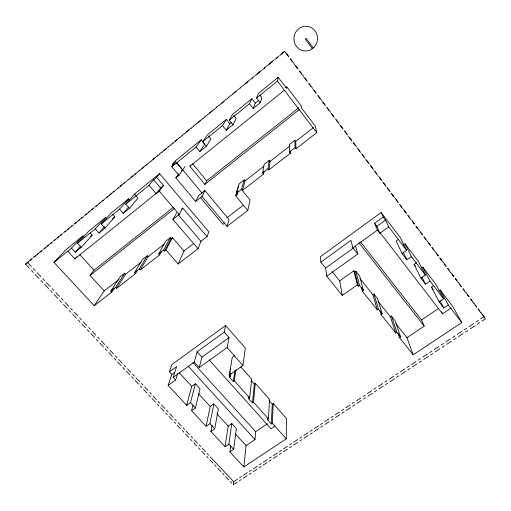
<?xml version="1.0" encoding="UTF-8"?>
<svg xmlns="http://www.w3.org/2000/svg" width="511" height="511" viewBox="0 0 511 511"><rect width="100%" height="100%" fill="white"/><g stroke="black" fill="none" stroke-linecap="round" stroke-linejoin="round"><path stroke-width="0.77" d="M268.907 169.895L270.089 161.419L269.233 160.339L268 168.758L268.907 169.895L290.318 153.255L290.318 150.969M290.318 153.255L289.411 152.106L289.475 144.53L294.879 140.308L295.728 141.406L296.035 148.816L316.788 132.681L315.332 126.115L301.458 107.904L301.222 105.873L286.709 86.806L285.47 87.809M230.729 445.733L229.873 451.896L243.849 466.958L286.256 438.866L286.46 418.483L273.238 403.537L272.274 404.195L271.347 424.002L272.357 423.325L273.238 403.537M286.709 86.806L286.626 88.435L278.163 77.327L258.451 93.334L256.541 98.029L260.208 102.743L253.175 108.421L249.502 103.733L251.808 98.732L255.264 103.165L253.175 108.421M271.347 424.002L267.438 419.633L268.447 418.95L269.521 399.34L255.308 383.288L254.344 383.953L252.491 402.93L253.501 402.234L255.308 383.288M267.438 419.633L267.528 418.062M243.849 466.958L246.059 445.579L254.995 439.588L255.653 431.712L192.928 362.491M252.491 402.93L248.659 398.65L249.675 397.954L251.674 379.181L240.719 366.802M248.659 398.65L248.914 396.3M237.589 479.152L233.687 481.726L233.323 484.747L237.251 482.16M229.873 451.896L233.68 449.335L236.389 428.614L231.815 423.606L228.181 426.091L225.057 446.71L210.915 431.469L212.091 425.305M235.98 369.747L234.287 380.752L233.278 381.462L229.324 377.048L230.34 376.332L229.254 375.125L242.929 365.486L245.299 348.029L225.613 325.533L171.805 364.624L169.352 371.855L171.753 374.467L168.145 385.39L186.675 405.357L190.501 402.662L195.374 383.748L200.05 388.865L195.426 407.989L191.606 410.665L206.125 426.308L209.938 423.676L213.828 403.939L218.376 408.909L214.729 428.85L210.915 431.469M225.057 446.71L228.864 444.136L231.815 423.606M279.753 55.597L284.768 51.228L281.28 54.089M233.278 381.462L234.996 370.443M230.34 376.332L230.857 373.222M242.431 190.482L245.025 180.977L244.169 179.917L241.518 189.364L242.431 190.482L263.542 174.066L264.034 171.172M229.324 377.048L229.72 374.71M229.982 373.151L230.244 371.593M230.512 370.034L230.774 368.476M229.254 375.125L232.288 357.278L234.888 355.426M263.542 174.066L262.635 172.935L264.155 164.306L269.233 160.339M224.24 332.112L197.137 351.734L194.263 362.114L199.245 367.613L227.146 347.621L229.049 337.586L224.24 332.112L225.613 325.533M256.541 98.029L277.416 81.102L278.163 77.327M206.125 426.308L210.187 406.475L213.828 403.939M227.063 226.379L229.094 219.615L204.898 190.539L202.03 196.422L227.063 226.379L247.784 210.481L250.071 199.993L241.614 189.626M191.606 410.665L192.947 405.287M199.245 367.613L201.966 357.106L229.049 337.586M186.675 405.357L191.727 386.342L195.374 383.748M247.784 210.481L235.673 195.726L237.123 194.602L238.011 191.619M237.123 194.602L236.216 193.49L239.142 183.839L244.169 179.917M235.673 195.726L238.631 185.966M168.145 385.39L175.624 380.018L177.662 373.535M175.624 380.018L173.146 377.329L176.621 366.591L169.352 371.855M260.208 102.743L261.913 97.786L259.748 95.001M178.147 263.97L183.998 250.978L172.475 237.647L165.947 249.981L178.147 263.97L198.025 248.723L200.944 241.333L207.006 236.663L208.82 231.847L159.604 173.663L134.521 194.033L125.712 204.164L129.43 208.424L123.234 213.426L119.517 209.184L128.631 198.811L129.634 199.967M190.75 164.989L189.894 166.273L204.917 184.375L206.712 180.811L298.731 107.84M178.735 173.74L175.829 177.879L195.643 201.455L198.702 195.426L204.898 190.539M226.245 130.177L229.809 123.764L226.335 119.414L222.56 125.578L226.245 130.177L232.946 124.761L236.152 118.635L233.674 115.512M171.179 238.656L170.316 237.653L163.667 249.994L164.58 251.042L171.179 238.656L172.475 237.647M140.257 269.955L148.049 256.707L147.181 255.724L139.337 268.92L140.257 269.955L159.611 254.906L161.514 251.418M159.611 254.906L158.697 253.858L165.59 241.345L170.316 237.653M198.025 248.723L172.91 219.423L179.182 214.486L182.753 208.079L207.006 236.663M172.91 219.423L176.672 212.876M232.946 124.761L229.267 120.142L232.684 114.26L251.808 98.732M116.629 288.319L125.559 274.254L124.69 273.289L115.703 287.303L116.629 288.319L135.441 273.698L137.446 270.345M135.441 273.698L134.521 272.67L142.601 259.301L147.181 255.724M199.737 151.582L204.719 144.064L201.238 139.797L196.039 147.079L199.737 151.582L206.348 146.242L210.979 138.998L208.494 135.932M83.925 237.04L82.923 235.929L66.213 249.496L53.949 262.347L94.216 305.738L111.711 292.139L114.209 288.261M111.711 292.139L110.785 291.136L120.008 276.949L124.69 273.289M94.216 305.738L104.206 290.919L119.025 279.357M206.348 146.242L202.656 141.713L207.504 134.706L226.335 119.414M175.829 177.879L179.003 175.33L185.052 166.605M156.621 177.285L153.6 179.738L149.008 185.276L156.219 193.72L159.343 191.21L163.584 185.493L156.621 177.285L159.604 173.663M156.219 193.72L160.563 187.927L163.584 185.493M104.206 290.919L90.013 275.442L94.024 270.223L173.382 207.294M179.003 175.33L171.798 166.733L175.688 161.751L172.616 164.248L173.606 165.436M172.616 164.248L175.254 160.895L201.238 139.797M129.43 208.424L138.021 198.083L134.521 194.033M123.234 213.426L128.676 206.961M106.575 218.67L105.573 217.539L95.27 228.845L98.993 233.003L105.004 228.149L114.803 216.868L112.797 214.594M98.993 233.003L104.544 226.673M67.739 251.157L74.855 258.911L76.784 256.726M82.923 235.929L71.476 248.135L75.206 252.21L81.243 247.337L92.191 235.162L90.179 232.933M75.206 252.21L80.553 246.308M105.004 228.149L101.28 223.971L111.296 212.889L128.631 198.811M81.243 247.337L77.519 243.236L88.678 231.259L105.573 217.539M29.529 268.364L25.55 264.142L31.407 259.109M33.394 257.474L35.387 255.839M37.38 254.203L41.385 250.92M43.39 249.272L45.402 247.624M47.414 245.976L51.451 242.661M53.476 241L55.501 239.333M57.539 237.666L61.607 234.325M63.651 232.652L65.702 230.972M67.752 229.286L71.859 225.913M73.923 224.22L75.992 222.528M78.062 220.829L82.207 217.424M84.289 215.719L86.372 214.007M88.46 212.295L92.651 208.858M94.752 207.134L96.854 205.409M98.962 203.678L103.19 200.21M105.311 198.472L107.431 196.729M109.565 194.978L113.832 191.478M115.971 189.728L118.111 187.965M120.257 186.202L124.569 182.67M126.728 180.9L128.887 179.125M131.059 177.343L135.402 173.778M137.587 171.99L139.771 170.195M141.956 168.4L146.344 164.798M148.548 162.996L150.751 161.182M152.961 159.375L157.394 155.74M159.617 153.913L161.84 152.086M164.069 150.26L168.547 146.587M170.789 144.747L173.037 142.901M175.286 141.055L179.802 137.35M182.069 135.492L184.337 133.633M186.611 131.768L191.171 128.025M193.458 126.147L195.745 124.269M198.044 122.385L202.65 118.609M204.956 116.712L207.268 114.815M209.587 112.912L214.237 109.099M216.568 107.182L218.906 105.266M221.244 103.35L225.939 99.498M228.296 97.563L230.653 95.627M233.016 93.692L237.756 89.802M240.132 87.847L242.514 85.893M244.903 83.938L249.694 80.003M252.095 78.036L254.497 76.062M256.912 74.082L261.747 70.116M264.168 68.129L266.601 66.136M269.035 64.137L273.922 60.126M276.368 58.12L278.821 56.108M25.55 264.142L28.367 261.83M30.366 260.188L32.372 258.547M34.378 256.899L38.395 253.603M40.414 251.949L42.439 250.288M44.457 248.627L48.519 245.299M50.557 243.626L52.595 241.959M54.639 240.279L58.733 236.919M60.79 235.232L62.847 233.546M64.91 231.853L69.042 228.462M71.118 226.763L73.194 225.057M75.27 223.352L79.448 219.928M81.536 218.21L83.638 216.492M85.733 214.767L89.949 211.311M92.057 209.58L94.177 207.843M96.298 206.105L100.546 202.618M102.679 200.868L104.812 199.118M106.952 197.361L111.245 193.835M113.397 192.072L115.556 190.303M117.715 188.533L122.046 184.976M124.218 183.194L126.396 181.411M128.574 179.623L132.949 176.033M135.14 174.232L137.338 172.431M139.541 170.629L143.955 167.001M146.172 165.187L148.388 163.367M150.611 161.546L155.069 157.886M157.305 156.053L159.541 154.22M161.783 152.374L166.286 148.682M168.541 146.829L170.802 144.977M173.069 143.118L177.611 139.388M179.891 137.523L182.178 135.651M184.465 133.773L189.051 130.005M191.35 128.12L193.656 126.23M195.969 124.333L200.599 120.532M202.924 118.629L205.256 116.719M207.587 114.803L212.263 110.964M214.614 109.041L216.964 107.112M219.315 105.177L224.042 101.299M226.411 99.358L228.787 97.409M231.164 95.461L235.935 91.546M238.33 89.578L240.726 87.611M243.127 85.644L247.95 81.69M250.364 79.703L252.792 77.717M255.219 75.73L260.086 71.732M262.526 69.732L264.973 67.727M267.425 65.715L272.337 61.678M274.803 59.659L277.275 57.628M171.798 166.733L196.039 147.079M202.656 141.713L222.56 125.578M229.267 120.142L249.502 103.733M53.949 262.347L71.476 248.135M77.519 243.236L95.27 228.845M101.28 223.971L119.517 209.184M125.712 204.164L149.008 185.276M229.809 123.764L231.534 122.365M255.264 103.165L258.892 100.233M90.466 236.561L92.191 235.162M112.516 218.721L114.803 216.868M181.411 171.07L182.638 170.08L176.685 162.939M74.855 258.911L156.647 193.094M157.886 192.098L159.125 191.101M189.894 166.273L284.142 90.428M204.917 184.375L299.587 109.386M90.013 275.442L174.788 208.296M181.533 209.037L182.753 208.079M195.643 201.455L202.03 196.422M125.559 274.254L140.998 262.207M148.049 256.707L164.005 244.258M245.025 180.977L263.765 166.356M270.089 161.419L289.711 146.101M295.728 141.406L313.492 127.546M236.216 193.49L241.518 189.364M262.635 172.935L268 168.758M289.411 152.106L295.128 147.653L294.879 140.308M110.785 291.136L115.703 287.303M134.521 272.67L139.337 268.92M158.697 253.858L163.667 249.994M164.58 251.042L165.947 249.981M183.998 250.978L193.925 243.325M226.897 217.852L243.179 205.301M224.77 222.943L222.917 224.367L200.216 197.233M403.166 245.139L405.012 243.836L411.393 256.618L406.845 259.805L402.074 253.577L406.628 250.371L400.477 237.89L381.161 212.531L320.244 256.79L320.895 262.117L325.641 268.007L326.778 276.202L342.338 295.435L357.33 284.863L353.861 270.811L339.662 280.916L342.338 295.435M320.895 262.117L350.923 240.374L352.903 247.79L357.777 253.98L326.778 276.202M383.205 216.996L385.537 220.056L388.692 226.878L379.801 233.272L377.393 230.142L374.608 223.224L383.205 216.996L381.161 212.531M171.753 374.467L174.781 372.276M379.801 233.272L376.939 226.264L385.537 220.056M173.146 377.329L194.263 362.114M352.903 247.79L377.393 230.142M325.641 268.007L353.088 248.231M398.637 239.199L396.178 240.949L402.074 253.577M355.937 271.328L359.52 285.406L358.396 286.198L354.87 272.082L355.937 271.328L359.61 275.959L363.391 290.261L362.267 291.046L377.348 309.941L378.466 309.168L373.943 294.01L372.883 294.751L377.348 309.941M421.524 267.968L422.744 267.119L430.032 281.037L425.503 284.148L420.879 278.112L414.057 264.334L416.51 262.622M420.879 278.112L425.414 274.982L418.349 261.345L405.012 243.836M395.731 332.974L390.372 316.769L391.432 316.047L396.849 332.22L395.731 332.974L381.097 314.635L382.215 313.869L377.508 298.501L373.943 294.01M438.93 290.791L440.15 289.961L448.307 304.978L443.791 308.012L439.153 301.956L431.456 287.086L433.896 285.413M439.153 301.956L443.669 298.903L435.73 284.161L422.744 267.119M255.653 431.712L267.457 423.76M440.15 289.961L452.97 306.798L461.759 322.594L413.15 354.8L406.967 337.656L424.168 326.114L421.524 319.95L438.853 308.274M413.15 354.8L399.557 337.765L400.669 337.017L395.073 320.633L391.432 316.047M274.886 426.244L271.028 428.831L209.184 359.904M380.005 232.524L442.526 313.805L451.015 308.107M239.55 477.862L241.505 476.571M243.472 475.281L247.407 472.681M249.374 471.385L251.355 470.082M253.328 468.779L257.295 466.166M259.288 464.85L261.274 463.541M263.274 462.225L267.272 459.587M269.278 458.265L271.284 456.943M273.296 455.62L277.326 452.963M279.351 451.628L281.376 450.293M283.401 448.958L287.463 446.275M289.507 444.934L291.545 443.586M293.589 442.239L297.689 439.537M299.746 438.183L301.803 436.828M303.866 435.468L307.999 432.74M310.068 431.373L312.144 430.007M314.227 428.64L318.391 425.893M320.48 424.513L322.575 423.134M324.67 421.754L328.873 418.982M330.981 417.589L333.095 416.203M335.21 414.804L339.445 412.013M341.572 410.614L343.699 409.209M345.832 407.804L350.105 404.987M352.251 403.575L354.398 402.157M356.544 400.739L360.855 397.897M363.021 396.472L365.186 395.048M367.352 393.617L371.701 390.749M373.88 389.312L376.064 387.875M378.255 386.431L382.637 383.544M384.834 382.094L387.038 380.644M389.248 379.188L393.668 376.268M395.884 374.812L398.107 373.343M400.33 371.88L404.795 368.936M407.031 367.46L409.273 365.985M411.515 364.503L416.018 361.539M418.273 360.051L420.534 358.562M422.801 357.068L427.337 354.078M429.617 352.577L431.897 351.07M434.178 349.569L438.757 346.547M441.057 345.034L443.356 343.52M445.662 342L450.28 338.953M452.599 337.426L454.918 335.899M457.243 334.366L461.906 331.294M464.243 329.755L466.581 328.209M468.926 326.663L473.633 323.565M475.99 322.007L478.347 320.448M480.717 318.89L484.07 316.679L485.45 318.838L482.071 321.061M239.218 480.864L241.192 479.567M243.166 478.27L247.126 475.664M249.106 474.355L251.099 473.052M253.086 471.742L257.078 469.111M259.083 467.795L261.083 466.479M263.095 465.157L267.119 462.506M269.137 461.178L271.156 459.849M273.181 458.52L277.243 455.844M279.274 454.509L281.312 453.168M283.356 451.826L287.444 449.131M289.494 447.783L291.551 446.429M293.608 445.075L297.734 442.36M299.804 440.999L301.88 439.632M303.956 438.272L308.114 435.532M310.203 434.158L312.291 432.785M314.386 431.405L318.583 428.646M320.684 427.26L322.792 425.874M324.9 424.488L329.135 421.703M331.256 420.304L333.383 418.905M335.51 417.506L339.777 414.696M341.916 413.29L344.063 411.879M346.209 410.467L350.514 407.631M352.667 406.213L354.832 404.789M356.997 403.364L361.334 400.509M363.513 399.078L365.691 397.641M367.875 396.204L372.257 393.323M374.454 391.88L376.652 390.43M378.855 388.986L383.269 386.08M385.486 384.617L387.702 383.161M389.925 381.698L394.377 378.766M396.613 377.297L398.848 375.821M401.09 374.352L405.587 371.395M407.842 369.907L410.097 368.425M412.358 366.936L416.893 363.953M419.167 362.459L421.441 360.958M423.721 359.457L428.295 356.448M430.588 354.941L432.887 353.427M435.187 351.913L439.799 348.879M442.111 347.359L444.429 345.832M446.755 344.305L451.405 341.239M453.742 339.706L456.08 338.167M458.418 336.628L463.119 333.536M465.47 331.984L467.833 330.432M470.197 328.88L474.936 325.763M477.306 324.198L479.688 322.633M31.446 270.402L33.356 272.433M35.265 274.458L39.072 278.501M40.969 280.513L42.867 282.526M44.757 284.531L48.526 288.536M50.41 290.535L52.288 292.528M54.16 294.521L57.896 298.488M59.761 300.468L61.62 302.442M63.479 304.409L67.177 308.344M69.03 310.305L70.869 312.259M72.709 314.214L76.382 318.11M78.209 320.052L80.035 321.994M81.856 323.929L85.497 327.787M87.311 329.716L89.118 331.639M90.926 333.555L94.529 337.381M96.324 339.291L98.118 341.195M99.913 343.098L103.484 346.886M105.26 348.777L107.042 350.667M108.817 352.552L112.356 356.308M114.119 358.179L115.882 360.051M117.639 361.922L121.145 365.646M122.896 367.505L124.646 369.357M126.389 371.21L129.864 374.902M131.602 376.741L133.333 378.581M135.057 380.414L138.507 384.074M140.225 385.901L141.937 387.721M143.648 389.535L147.066 393.163M148.771 394.977L150.47 396.779M152.169 398.58L155.555 402.176M157.247 403.971L158.934 405.76M160.614 407.548L163.974 411.112M165.647 412.894L167.321 414.664M168.988 416.439L172.316 419.972M173.976 421.735L175.631 423.491M177.285 425.248L180.587 428.755M182.229 430.498L183.871 432.242M185.512 433.986L188.783 437.461M190.418 439.192L192.047 440.923M193.669 442.647L196.914 446.09M198.53 447.808L200.146 449.52M201.756 451.232L204.975 454.649M206.578 456.349L208.181 458.054M209.778 459.747L212.966 463.132M214.556 464.825L216.14 466.505M217.731 468.191L220.893 471.551M222.464 473.224L224.042 474.891M225.613 476.565L228.749 479.893M230.314 481.554L231.873 483.208M27.441 262.36L31.388 266.557M33.292 268.582L35.182 270.594M37.079 272.612L40.854 276.63M42.739 278.629L44.617 280.628M46.495 282.628L50.238 286.607M52.103 288.587L53.962 290.567M55.827 292.548L59.532 296.489M61.377 298.456L63.223 300.423M65.069 302.378L68.742 306.287M70.575 308.235L72.402 310.183M74.229 312.125L77.87 315.996M79.684 317.925L81.498 319.854M83.306 321.783L86.915 325.616M88.716 327.532L90.511 329.442M92.306 331.352L95.883 335.152M97.665 337.049L99.447 338.946M101.223 340.831L104.768 344.606M106.537 346.484L108.3 348.361M110.063 350.233L113.576 353.97M115.326 355.835L117.076 357.694M118.82 359.552L122.301 363.257M124.039 365.103L125.77 366.943M127.501 368.782L130.957 372.455M132.675 374.288L134.393 376.115M136.111 377.942L139.529 381.576M141.234 383.391L142.939 385.205M144.639 387.012L148.03 390.621M149.723 392.422L151.409 394.217M153.096 396.006L156.462 399.583M158.135 401.371L159.809 403.147M161.482 404.923L164.817 408.474M166.477 410.237L168.138 412.007M169.793 413.769L173.101 417.283M174.749 419.033L176.391 420.783M178.032 422.533L181.309 426.014M182.944 427.752L184.573 429.489M186.202 431.22L189.453 434.676M191.076 436.4L192.692 438.119M194.308 439.837L197.527 443.261M199.13 444.972L200.734 446.678M202.337 448.383L205.531 451.775M207.127 453.474L208.712 455.16M210.302 456.853L233.687 481.726M190.501 402.662L195.426 407.989M209.938 423.676L214.729 428.85M228.864 444.136L233.68 449.335M179.342 372.838L191.727 386.342M198.524 393.757L210.187 406.475M216.888 413.782L228.181 426.091M235.418 433.98L246.059 445.579M79.729 254.574L94.024 270.223M188.22 366.208L254.995 439.588M197.137 351.734L201.966 357.106M234.287 380.752L249.675 397.954M253.501 402.234L268.447 418.95M272.357 423.325L286.256 438.866M227.146 347.621L242.929 365.486M251.227 380.44L254.344 383.953M269.022 400.522L272.274 404.195M159.343 191.21L179.182 214.486M178.224 214.697L200.944 241.333M153.6 179.738L160.563 187.927M176.774 162.715L202.101 193.069M192.532 163.68L206.712 180.811M332.188 271.635L339.662 280.916M357.33 284.863L358.396 286.198M359.52 285.406L363.391 290.261M378.466 309.168L382.215 313.869M396.849 332.22L400.669 337.017M353.861 270.811L354.87 272.082M360.031 278.578L372.883 294.751M377.885 301.056L390.372 316.769M395.936 323.77L406.967 337.656M359.003 242.808L424.168 326.114M360.6 241.959L421.524 319.95M295.128 147.653L296.035 148.816M374.608 223.224L376.939 226.264M277.416 81.102L316.788 132.681M388.692 226.878L406.628 250.371M411.393 256.618L425.414 274.982M430.032 281.037L443.669 298.903M448.307 304.978L461.759 322.594M414.057 264.334L415.379 266.059M431.456 287.086L433.226 289.398M286.633 53.712L288.491 56.191M290.35 58.663L294.049 63.594M295.895 66.053L297.741 68.506M299.58 70.959L303.24 75.839M305.067 78.272L306.894 80.7M308.714 83.121L312.342 87.956M314.15 90.364L315.951 92.766M317.753 95.167L321.342 99.952M323.137 102.334L324.919 104.71M326.701 107.086L330.259 111.82M332.029 114.183L333.798 116.54M335.567 118.891L339.087 123.579M340.837 125.917L342.587 128.248M344.337 130.573L347.819 135.217M349.556 137.529L351.293 139.835M353.024 142.141L356.474 146.734M358.192 149.027L359.91 151.313M361.622 153.594L365.039 158.142M366.738 160.409L368.437 162.677M370.136 164.938L373.515 169.441M375.202 171.683L376.888 173.925M378.568 176.167L381.915 180.626M383.589 182.849L385.256 185.071M386.916 187.288L390.232 191.702M391.886 193.905L393.534 196.103M395.182 198.3L398.471 202.669M400.107 204.854L401.742 207.032M403.371 209.203L406.628 213.534M408.244 215.693L409.867 217.852M411.483 220.005L414.702 224.297M416.312 226.437L417.915 228.57M419.512 230.704L422.706 234.951M424.296 237.072L425.887 239.186M427.471 241.301L430.632 245.51M432.204 247.605L433.782 249.7M435.346 251.795L438.483 255.966M440.041 258.042L441.6 260.118M443.152 262.188L446.256 266.32M447.802 268.384L449.348 270.44M450.887 272.491L453.96 276.585M455.493 278.623L457.019 280.66M458.546 282.692L461.593 286.748M463.113 288.772L464.627 290.785M466.141 292.803L469.155 296.821M470.657 298.82L472.158 300.819M473.659 302.819L476.642 306.798M478.136 308.778L479.625 310.765M481.107 312.738L484.07 316.679M284.716 51.522L288.606 56.702M290.478 59.193L292.349 61.684M294.208 64.162L297.926 69.113M299.778 71.578L301.631 74.044M303.477 76.497L307.149 81.396M308.983 83.836L310.816 86.276M312.643 88.71L316.283 93.558M318.098 95.972L319.905 98.387M321.713 100.788L325.322 105.592M327.117 107.981L328.905 110.37M330.7 112.752L334.264 117.504M336.04 119.874L337.816 122.238M339.585 124.595L343.117 129.296M344.88 131.64L346.637 133.978M348.387 136.316L351.887 140.972M353.631 143.291L355.369 145.609M357.106 147.922L360.568 152.527M362.293 154.827L364.011 157.12M365.729 159.406L369.159 163.974M370.865 166.247L372.57 168.515M374.276 170.783L377.667 175.305M379.36 177.553L381.046 179.802M382.733 182.044L386.092 186.521M387.766 188.751L389.439 190.98M391.107 193.196L394.435 197.629M396.089 199.839L397.743 202.043M399.398 204.24L402.694 208.629M404.335 210.819L405.977 213.004M407.612 215.182L410.876 219.526M412.498 221.691L414.121 223.856M415.743 226.009L418.975 230.314M420.585 232.46L422.195 234.6M423.798 236.74L426.998 241M428.595 243.127L430.185 245.248M431.776 247.362L434.944 251.584M436.528 253.686L438.106 255.787M439.677 257.889L442.82 262.066M444.385 264.155L445.95 266.231M447.508 268.307L450.619 272.452M452.165 274.516L453.717 276.579M455.256 278.636L458.341 282.736M459.874 284.787L461.407 286.824M462.94 288.862L465.994 292.931M467.514 294.956L469.034 296.98M470.548 298.999L473.576 303.023M475.083 305.029L476.584 307.034M478.085 309.034L481.081 313.026M482.576 315.012L484.064 316.999M313.288 47.945L306.178 38.306L305.239 39.079L312.349 48.705M439.837 300.436L443.791 308.012M441.517 311.819L442.526 313.805M421.984 277.122L425.503 284.148M403.096 251.904L406.845 259.805M398.043 333.287L399.557 337.765M379.769 310.234L381.097 314.635M355.643 246.391L357.777 253.98M361.29 287.278L362.267 291.046M314.003 47.28L311.557 49.267A12.392 11.779 -80.2 0 1 293.953 39.839A12.392 11.779 -80.2 0 1 309.819 26.955A12.392 11.779 -80.2 0 1 314.003 47.28"/></g></svg>
